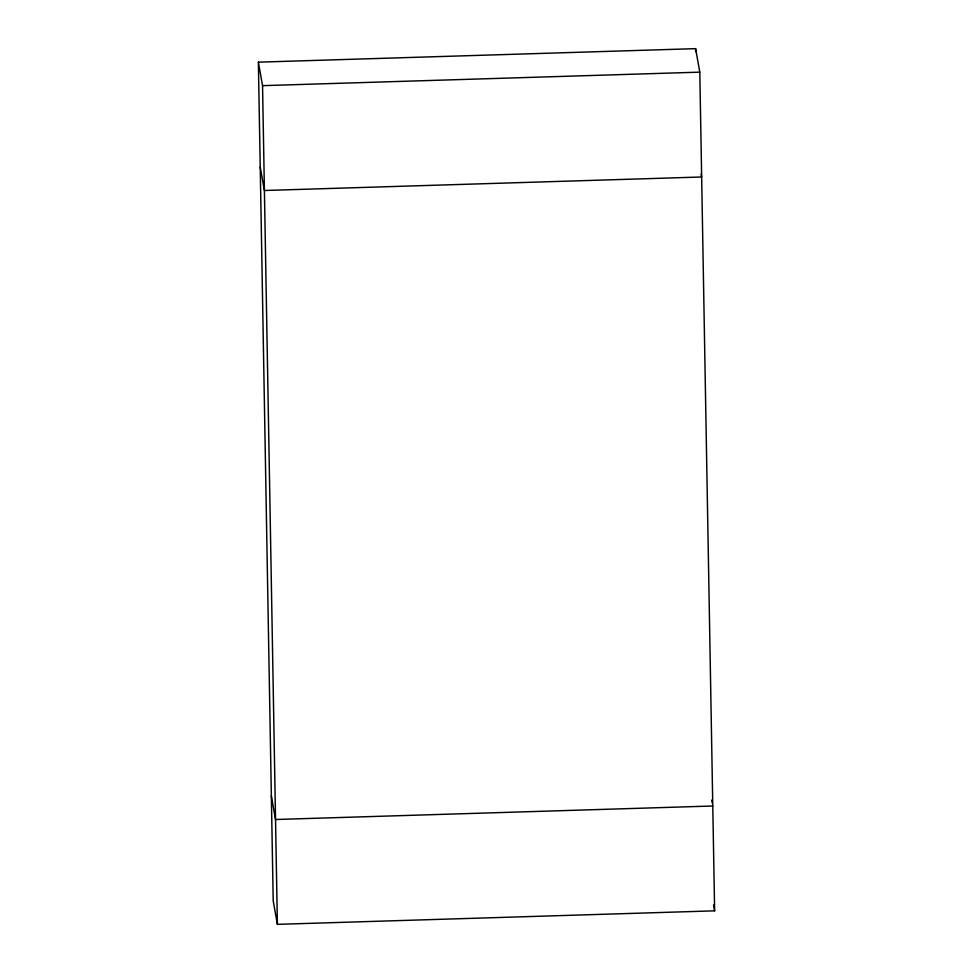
<?xml version="1.0" encoding="UTF-8"?>
<svg xmlns="http://www.w3.org/2000/svg" width="973" height="973" viewBox="0 0 973 973"><rect width="100%" height="100%" fill="white"/><g stroke="black" fill="none" stroke-linecap="round" stroke-linejoin="round"><path stroke-width="1.46" d="M258.368 62.163L695.61 48.65L699.794 72.148L714.632 910.837L277.39 924.35L273.206 900.852L258.368 62.163L262.552 85.66L277.39 924.35M262.552 85.66L699.794 72.148M712.783 805.997L275.529 819.509L271.345 796.011M701.132 174.045L701.655 176.989L264.401 190.501L260.217 167.003M711.737 800.122L712.26 803.066M713.586 904.963L714.632 910.837M695.61 48.65L695.659 51.691"/></g></svg>
